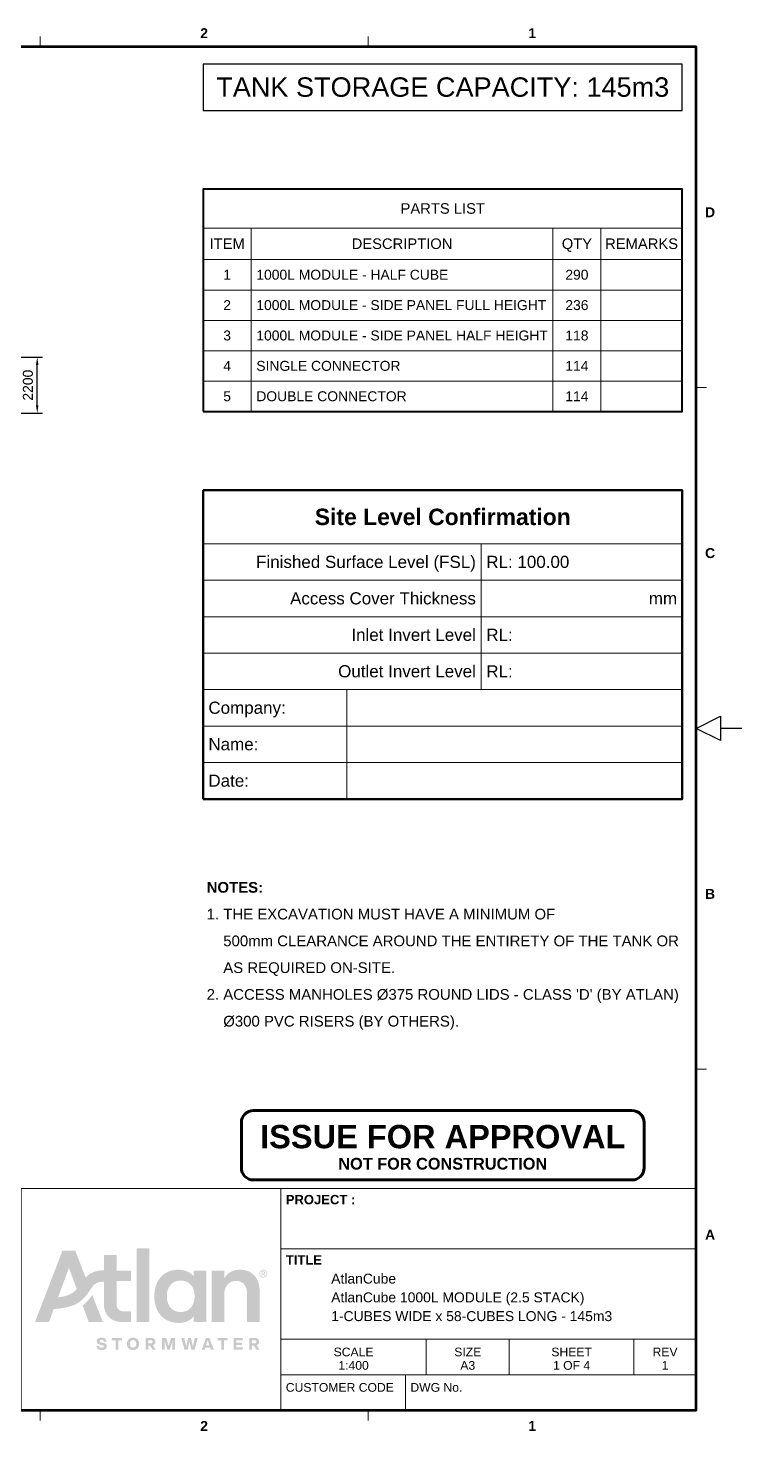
# Model space of a CAD drawing. Header units: millimetres. Extents: x 282 to 167718, y 282 to 525318.
# Drawn here: x 109688 to 167718, y 409107 to 523126 of the extents above; entities that cross this region are included whole.
import ezdxf
from ezdxf.enums import TextEntityAlignment as Align

# ---------------------------------------------------------------- set-up
doc = ezdxf.new("R2010")
doc.units = ezdxf.units.MM
for name, color, linetype in [('DIMENSIONS', 7, 'Continuous'), ('FRAME', 7, 'Continuous'), ('TABLES', 7, 'Continuous'), ('TITLE_BLOCK', 7, 'Continuous')]:
    doc.layers.add(name, color=color, linetype=linetype)
doc.styles.add('ARIAL', font='arial.ttf')
doc.styles.add('ARIAL_BOLD', font='arialbd.ttf')
doc.dimstyles.get("Standard").update_dxf_attribs({"dimtxt": 2.5, "dimasz": 2.5, "dimexe": 1.25, "dimexo": 0.625, "dimtad": 1, "dimcen": 2.5, "dimazin": 3, "dimtfac": 1, "dimtmove": 0, "dimatfit": 3})

msp = doc.modelspace()

# ---------------------------------------------------------------- hatches: boundary and pattern name
at = {"layer": 'TITLE_BLOCK', "true_color": 0x0a5cff}
h = msp.add_hatch(color=7, dxfattribs=at)
h.dxf.hatch_style = 1
h.paths.add_polyline_path([(115664.2, 418206.6), (115760, 417959.8), (115752.9, 417956.5), (114626.2, 417956.5), (114618.7, 417965.2), (114122.7, 419317.2), (114124.9, 419322.5), (114229.2, 419402.1), (114336.5, 419492.5), (114430.7, 419580), (114536.2, 419687.3), (114622.8, 419783.9), (114719.8, 419901.9), (114805.8, 420014.6), (114904.5, 420154.1), (114910.6, 420158.6)])
h.paths.add_polyline_path([(118526.9, 421430.9), (118526.5, 417959.8), (118531.9, 417956.7), (119535.1, 417956.7), (119540.7, 417959.8), (119540.8, 423931), (119535.1, 423935.1), (118531.9, 423935.1), (118526.4, 423931)])
h.paths.add_polyline_path([(113540.9, 423711), (114363.3, 421582.5), (114368.7, 421583.8), (114427.7, 421641.1), (114518.9, 421721.9), (114599.4, 421785.6), (114685.2, 421845.9), (114755, 421889.4), (114840.8, 421937.4), (114915.9, 421974.1), (115017.9, 422017.2), (115109.1, 422049.7), (115194.9, 422076), (115275.4, 422096.9), (115393.4, 422122.1), (115586.5, 422152), (115693.8, 422163.1), (115860.2, 422175.1), (115862.2, 422182), (115862, 423399.9), (115865.5, 423404.6), (116879.5, 423404.5), (116883.1, 423399.9), (116882.7, 422149.8), (116884.9, 422143.8), (118038.3, 422142.8), (118045.6, 422139.1), (118046.3, 421291.5), (118043.7, 421288.5), (116890.2, 421287.5), (116884.9, 421286.3), (116882.9, 421280.7), (116883.2, 419435.2), (116888.5, 419349.3), (116894, 419306.4), (116909.3, 419231.3), (116925.4, 419177.7), (116946.8, 419124), (116975, 419070.4), (117011.9, 419016.7), (117051.2, 418973.1), (117110.2, 418923.9), (117153.1, 418896.9), (117206.8, 418870.7), (117265.8, 418849.8), (117367.7, 418828.4), (117453.5, 418821.2), (118038.3, 418820.9), (118044.7, 418818.2), (118046.2, 417959.8), (118043.7, 417957.5), (117265.8, 417958.7), (117137, 417968.6), (117024.4, 417984.3), (116917.1, 418005.9), (116820.5, 418031.6), (116714.4, 418067.1), (116616.6, 418108.2), (116520, 418157.7), (116412.7, 418225.5), (116321.5, 418296.4), (116244.9, 418367.6), (116163.3, 418458.8), (116100.1, 418544.6), (116047.5, 418630.4), (116010.4, 418702.1), (115969.4, 418796.8), (115944.4, 418866.5), (115917.3, 418957.7), (115896.1, 419048.9), (115879.7, 419145.5), (115869.2, 419236.7), (115863.4, 419322.5), (115862.1, 419397.6), (115862.1, 421243.2), (115860.2, 421251.1), (115854.8, 421251.9), (115742.1, 421244.5), (115618.7, 421229.2), (115527.5, 421212.6), (115420.2, 421185.5), (115345.1, 421160.1), (115248.6, 421117.1), (115162.7, 421067), (115098.3, 421019), (115055.4, 420981.6), (115005.6, 420932), (114919.5, 420830.1), (114844.5, 420728.1), (114600.7, 420368.7), (114505.2, 420234.6), (114375.5, 420068.2), (114257.1, 419934.1), (114175.6, 419851.3), (114095.1, 419776.3), (113961, 419665), (113880.5, 419605.8), (113800, 419551.2), (113639.1, 419455), (113547.9, 419407.2), (113445.9, 419359.3), (113242.1, 419277.1), (113032.8, 419208.5), (112807.5, 419149.6), (112598.3, 419106.7), (112362.2, 419069.9), (112104.7, 419041), (111777.4, 419017.9), (111385.8, 417957.8), (110264.5, 417956.5), (110257, 417959.8), (112487.9, 423764.7), (112491, 423769.5), (112496.3, 423770.8), (113515.7, 423770.9), (113523.2, 423759.3)])
h.paths.add_polyline_path([(124312.3, 416404), (124425.6, 416066), (124422.6, 416061.7), (124159.7, 416063.1), (124158.5, 416071.4), (124286.8, 416457.6), (124293.9, 416462.5)])
h.paths.add_polyline_path([(128441.9, 415803.1), (128268.1, 416076.7), (128274.6, 416083.9), (128306.8, 416096.5), (128344.4, 416117.9), (128392.7, 416159), (128410.3, 416178.7), (128431.7, 416210.9), (128447.2, 416243), (128457.7, 416275.2), (128465.7, 416312.8), (128469, 416350.3), (128468.9, 416382.5), (128464, 416425.4), (128454.7, 416463), (128442.3, 416495.2), (128421.3, 416532.7), (128400.3, 416559.6), (128376.6, 416583.1), (128349.8, 416603.9), (128312.2, 416626), (128258.5, 416647.3), (128188.8, 416662.4), (128124.4, 416667), (127673.8, 416667.2), (127668.4, 416664.7), (127666.4, 416656.1), (127666.4, 415706.5), (127673.8, 415703), (127888.4, 415703), (127895.7, 415706.5), (127895.5, 416039.2), (127899.1, 416044.7), (128033.2, 416045.1), (128038.6, 416042.6), (128247.8, 415703.8), (128500, 415703.5), (128502.1, 415706.5)])
h.paths.add_polyline_path([(121139.4, 416125), (121114.8, 416028.4), (121112.4, 416023.8), (121107.1, 416024.4), (121038.1, 416275.2), (120920.9, 416656.1), (120915, 416666.9), (120581.3, 416667.8), (120575.9, 416664.4), (120575.9, 415704.8), (120785.2, 415703), (120792.7, 415706.5), (120791.9, 416194.8), (120787, 416409.4), (120790.5, 416433.3), (120848.7, 416232.3), (120992.2, 415776.3), (121014.3, 415706.5), (121021.2, 415703), (121198.3, 415703.1), (121204.5, 415706.5), (121377.9, 416259.1), (121429, 416432.9), (121432.5, 416420.1), (121426.8, 416205.5), (121426.1, 415706.5), (121434.3, 415703.1), (121638.2, 415703), (121644.3, 415706.5), (121644.3, 415711.9), (121644.2, 416656.1), (121640.1, 416666.9), (121304.1, 416666.9), (121298, 416656.1), (121180.6, 416275.2)])
h.paths.add_polyline_path([(119658.5, 416666.9), (119240.1, 416667.4), (119235.5, 416661.5), (119235.4, 415706.5), (119240.1, 415703), (119454.7, 415703.1), (119463.4, 415706.5), (119463.1, 416039.2), (119470.8, 416045.1), (119604.9, 416044.1), (119814.1, 415705.2), (119819.5, 415703), (120066.3, 415702.9), (120070.6, 415706.5), (119836.9, 416076.7), (119840.9, 416082.8), (119905.3, 416113.1), (119953.6, 416150.9), (119986.5, 416189.4), (120013.5, 416237.7), (120029.2, 416286), (120035, 416318.2), (120037.6, 416361.1), (120034.3, 416414.7), (120024.7, 416457.6), (120013.3, 416489.8), (119993.1, 416527.4), (119963.1, 416564.9), (119932.2, 416593.6), (119878.5, 416626.7), (119830.2, 416646), (119781.9, 416658.3), (119744.4, 416663.9)])
h.paths.add_polyline_path([(125554.6, 415703), (125393.7, 415702.9), (125386.6, 415706.5), (125386.5, 416457.6), (125382.9, 416461.7), (125377.6, 416462.3), (125098.6, 416462), (125093.2, 416465.1), (125091.8, 416656.1), (125091.9, 416661.5), (125096.3, 416666.9), (125908.7, 416668), (125913.6, 416661.5), (125914, 416468.4), (125910.5, 416463), (125624.4, 416462.5), (125617.6, 416457.6), (125617.5, 415706.5), (125608.3, 415702.9)])
h.paths.add_polyline_path([(124173.8, 420535), (124174, 417959.8), (124170.5, 417956.8), (123156.5, 417956.8), (123151.8, 417959.8), (123151.1, 418438.1), (123145.8, 418436.7), (123110.5, 418383.7), (123076.5, 418340.7), (123016.6, 418276.4), (122941.9, 418209.6), (122840, 418135.8), (122748.7, 418082), (122620, 418020.9), (122507.3, 417978.7), (122378.6, 417941.4), (122282, 417920.5), (122137.1, 417899.4), (122062, 417893.4), (121949.4, 417889.8), (121815.2, 417893.2), (121670.4, 417904.7), (121552.4, 417920.8), (121396.8, 417952.3), (121294.8, 417979.7), (121198.3, 418011.3), (121058.8, 418067), (120962.2, 418113.8), (120876.4, 418161.9), (120769.1, 418231.6), (120688.6, 418291.9), (120617.6, 418351.5), (120543.8, 418421.3), (120477.4, 418491), (120414, 418566.1), (120349.6, 418651.9), (120279.3, 418759.2), (120230.1, 418845), (120166.4, 418973.8), (120123.7, 419075.7), (120087, 419177.7), (120054.5, 419285), (120020.9, 419419.1), (119999.3, 419526.4), (119983.3, 419628.3), (119968.2, 419757.1), (119957.3, 419923.4), (119956.6, 420154.1), (119962.6, 420272.1), (119973.1, 420390.1), (119988.7, 420508.2), (120010.5, 420631.6), (120031.8, 420728.1), (120060.3, 420835.4), (120092, 420937.4), (120129.5, 421039.3), (120160.9, 421114.4), (120209.5, 421216.3), (120262.4, 421312.9), (120322.2, 421409.5), (120386.9, 421500.7), (120447.2, 421575.6), (120509.6, 421645.5), (120573.6, 421709.9), (120645.7, 421775.2), (120726.2, 421839.5), (120795.9, 421889), (120871, 421937), (120956.9, 421985.6), (121053.4, 422033.1), (121155.4, 422075.3), (121230.5, 422101.9), (121348.5, 422136.8), (121488, 422168.8), (121616.7, 422189.4), (121783.1, 422205.1), (121911.8, 422208.7), (122056.7, 422205.2), (122169.3, 422194.3), (122319.6, 422168.2), (122442.9, 422136.6), (122561, 422096.9), (122684.4, 422044.2), (122802.4, 421980.1), (122899, 421916.3), (122995.5, 421839), (123076, 421760.5), (123145.8, 421677), (123151.1, 421676.2), (123152.1, 422133.8), (123152.6, 422139.1), (123156.5, 422142.3), (124170.5, 422142.4), (124173.9, 422133.8)])
h.paths.add_polyline_path([(127593.3, 417956.7), (127491.4, 417956.7), (127482.8, 417959.8), (127483.2, 420347.2), (127478, 420449.2), (127472.2, 420502.8), (127456.6, 420594), (127434.9, 420679.9), (127411.7, 420749.6), (127385.2, 420814), (127358.6, 420867.6), (127316.6, 420937.4), (127278, 420991), (127246.8, 421028.6), (127194.6, 421082.2), (127137.3, 421131.8), (127083.6, 421170.2), (127030, 421202.3), (126965.6, 421233.8), (126895.9, 421260.2), (126836.8, 421277.2), (126761.7, 421292.5), (126659.8, 421302.8), (126611.5, 421303.9), (126557.9, 421302.7), (126455.9, 421292.7), (126375.5, 421277.1), (126300.3, 421255.7), (126241.3, 421234.2), (126150.1, 421191.1), (126080.4, 421148.9), (126026.7, 421110), (125957.2, 421050), (125908.7, 421000), (125852.7, 420932), (125815.4, 420878.4), (125768.7, 420797.9), (125735.3, 420728.1), (125709.8, 420663.8), (125687.4, 420594), (125666.5, 420508.2), (125653.4, 420433.1), (125644.3, 420352.6), (125640.2, 420266.8), (125640.1, 417959.8), (125635.1, 417956.7), (124626.5, 417956.7), (124617.7, 417959.8), (124617.9, 422133.8), (124621.1, 422142), (125635.1, 422142.6), (125639.4, 422139.1), (125639.9, 422133.8), (125640.5, 421504.5), (125645.8, 421505.5), (125687.5, 421581.2), (125740.8, 421661.6), (125800, 421736.7), (125853.6, 421795.8), (125930.2, 421868), (125989.2, 421916.2), (126048.2, 421958.9), (126123.3, 422006.1), (126193, 422044), (126284.2, 422086), (126375.5, 422120.2), (126461.3, 422146.6), (126547.1, 422168), (126627.6, 422183.7), (126751, 422200), (126831.5, 422206.2), (126965.6, 422208.7), (127067.5, 422205.4), (127174.8, 422195.1), (127249.9, 422184), (127330.4, 422168.1), (127432.3, 422141.8), (127522.7, 422112.3), (127614.8, 422075.8), (127684.5, 422042.9), (127770.3, 421995.7), (127845.4, 421947.6), (127931.3, 421883.7), (128001, 421824), (128083, 421742.1), (128147.6, 421667), (128196.1, 421602.6), (128265.8, 421495.3), (128312.9, 421409.5), (128351.4, 421329), (128394.1, 421221.7), (128430.2, 421108.3), (128460.4, 420985.7), (128480.9, 420873), (128497.2, 420733.5), (128502.7, 420615.5), (128502.7, 417959.8), (128500, 417956.7)])
h.paths.add_polyline_path([(112583.9, 421200.3), (112135.3, 419982.4), (112131.5, 419971.7), (112136.9, 419968.8), (112276.4, 419985.9), (112378.3, 420001.6), (112496.3, 420022.9), (112619.7, 420050), (112818.2, 420104.7), (112914.8, 420137.2), (113022.1, 420179.7), (113102.6, 420216.4), (113204.5, 420269.9), (113274.3, 420311.6), (113365.5, 420373.6), (113440.6, 420431.8), (113509.1, 420492.1), (113596.2, 420578.9), (113646.3, 420636.9), (113082.2, 422176.7), (113019, 422348.3), (113011.4, 422361.9)])
h.paths.add_polyline_path([(115613.4, 416507), (115581.2, 416500.3), (115549, 416485.9), (115528.7, 416468.4), (115515.4, 416446.9), (115509.9, 416425.4), (115510.3, 416393.3), (115516.5, 416371.8), (115536.6, 416345), (115559.7, 416328.6), (115602.6, 416311.3), (115640.2, 416301.1), (115763.6, 416278.2), (115838.7, 416261), (115892.3, 416243.9), (115940.6, 416223), (115994.3, 416189.7), (116029.1, 416157.2), (116056, 416119.6), (116076.5, 416071.4), (116086.6, 416012.3), (116087, 415964.1), (116076.5, 415899.7), (116054.7, 415846), (116021.1, 415798.5), (115983.6, 415763.4), (115929.9, 415730.4), (115876.3, 415708.8), (115844.1, 415699.4), (115785, 415688), (115726, 415682.7), (115645.6, 415682.4), (115570.5, 415688.5), (115516.8, 415699), (115479.2, 415710), (115409.5, 415741.1), (115380, 415760.2), (115350.5, 415784.5), (115327.5, 415808.5), (115307.1, 415835.3), (115291.5, 415862.2), (115275.1, 415899.7), (115264.4, 415937.2), (115258, 415974.8), (115256, 416012.3), (115259.3, 416019.2), (115264.7, 416020), (115473.9, 416019.9), (115478.5, 416012.3), (115482.1, 415980.2), (115489, 415953.3), (115510.1, 415915.8), (115527.5, 415898.6), (115554.4, 415881.9), (115608, 415865.6), (115688.5, 415859.9), (115752.9, 415865.9), (115774.3, 415871.7), (115806.5, 415887), (115835.5, 415915.8), (115845.6, 415937.2), (115849.3, 415958.7), (115849.8, 415980.2), (115846.2, 416001.6), (115833.3, 416025.5), (115806.5, 416047.7), (115774.3, 416062.2), (115736.8, 416073.4), (115559.7, 416107.9), (115484.6, 416129.3), (115414.9, 416160.9), (115382.7, 416181.7), (115349, 416210.9), (115311.5, 416259.1), (115295.5, 416291.3), (115285, 416323.5), (115278.9, 416355.7), (115276.1, 416404), (115279.7, 416452.3), (115290.4, 416495.2), (115316.8, 416548.8), (115342.1, 416581), (115388, 416621.1), (115431, 416645.6), (115473.9, 416663.3), (115538.3, 416679.5), (115575.8, 416685), (115672.4, 416688.9), (115742.1, 416684.2), (115801.1, 416674.1), (115854.8, 416658.1), (115903.1, 416636.5), (115951.4, 416604.1), (115985.5, 416570.3), (116012.2, 416532.7), (116034.6, 416484.5), (116049.8, 416425.4), (116053.3, 416375.9), (115844.1, 416374.4), (115837.2, 416377.2), (115830.2, 416420.1), (115818.4, 416446.9), (115801.1, 416468.6), (115779.7, 416485.1), (115740.8, 416500.6), (115709.9, 416506.5), (115656.3, 416509.5)])
h.paths.add_polyline_path([(126574, 416667.5), (126407.6, 416667.7), (126402.3, 416665.9), (126399.9, 416661.5), (126399.6, 415706.5), (126407.6, 415702.9), (127131.9, 415703.4), (127135.2, 415706.5), (127135, 415899.7), (127131.9, 415907), (126633, 415907.5), (126629.2, 415910.4), (126629.1, 416087.5), (126629.4, 416092.8), (126633, 416095.8), (127089, 416096.4), (127091.1, 416103.6), (127091.2, 416280.6), (127089, 416286.8), (127083.6, 416287.9), (126633, 416287.7), (126629.1, 416296.7), (126629.1, 416452.3), (126633, 416462.5), (127131.9, 416462.5), (127136.9, 416468.4), (127136.5, 416661.5), (127132.5, 416666.9), (127126.5, 416667.6)])
h.paths.add_polyline_path([(117840.8, 415846), (117866.6, 415817.4), (117900.2, 415787), (117936.8, 415760.2), (117979.3, 415735.6), (118027.6, 415714.5), (118075.9, 415699.3), (118129.5, 415688), (118172.5, 415683.2), (118279.7, 415683.6), (118344.1, 415693.1), (118387, 415704.1), (118446.1, 415726.1), (118489, 415748.1), (118537.3, 415780.4), (118564.1, 415803.1), (118614.1, 415856.8), (118640.6, 415894.3), (118666.9, 415942.6), (118683, 415980.2), (118699.8, 416033.8), (118710.6, 416087.5), (118716.1, 416135.7), (118715.4, 416243), (118705.1, 416312.8), (118694.2, 416355.7), (118672.7, 416414.7), (118651.1, 416457.6), (118623.3, 416500.6), (118597.7, 416532.7), (118564.1, 416566.7), (118531.9, 416593.5), (118483.6, 416625), (118440.7, 416646.2), (118397.8, 416662.7), (118333.4, 416679.2), (118295.8, 416684.9), (118236.8, 416688.9), (118145.6, 416684.5), (118086.6, 416673.6), (118049.1, 416663.2), (118006.1, 416647), (117963.2, 416625.8), (117920.3, 416598.3), (117882.7, 416567.8), (117848.1, 416532.7), (117822.4, 416500.6), (117795.1, 416457.6), (117773.8, 416414.7), (117755.7, 416366.4), (117741.6, 416312.8), (117734.3, 416269.9), (117729.6, 416216.2), (117729.4, 416157.2), (117734.6, 416098.2), (117742.1, 416055.3), (117756.2, 416001.6), (117774.4, 415953.3), (117795.7, 415910.4)])
h.paths.add_polyline_path([(123187.5, 416430.8), (123081.4, 415966.5), (123075.6, 415980.2), (123045.3, 416146.5), (123018.4, 416275.2), (122928.5, 416661.5), (122920.4, 416667.7), (122700.5, 416667.1), (122693.6, 416650.8), (122620, 416334.2), (122550.6, 415985.5), (122544.9, 415969.1), (122471.3, 416291.3), (122381.6, 416661.5), (122373.2, 416667.7), (122147.9, 416667.7), (122142.5, 416665.4), (122141.2, 416661.5), (122405.4, 415703.9), (122657.5, 415703.1), (122661, 415706.5), (122744.6, 416055.3), (122813.1, 416380.5), (122819.1, 416361.1), (122865.9, 416125), (122963.9, 415706.5), (122974.1, 415703.1), (123215.5, 415703.1), (123220.9, 415705), (123482.8, 416661.5), (123478.4, 416667.6), (123247.7, 416666.5)])
h.paths.add_polyline_path([(121976.2, 418776.2), (121906.5, 418783.7), (121847.4, 418794.1), (121734.8, 418822.8), (121632.8, 418860.5), (121536.3, 418908.6), (121445.1, 418967.4), (121353.9, 419041.6), (121297.9, 419097.2), (121255.4, 419145.5), (121191.3, 419231.3), (121133.2, 419327.9), (121080.3, 419440.8), (121039.6, 419553.2), (121008.1, 419671.2), (120986.5, 419789.3), (120971, 419944.9), (120970.1, 420127.3), (120976.2, 420223.8), (120992.3, 420347.2), (121019.7, 420476), (121055.7, 420594), (121101.1, 420706.7), (121154.3, 420808.6), (121217.7, 420905.2), (121292.8, 420996.4), (121359.2, 421062.1), (121439.7, 421127.8), (121493.4, 421164.4), (121547, 421196.3), (121622.1, 421233.8), (121734.8, 421276.7), (121836.7, 421303.3), (121933.3, 421319.4), (122062, 421328.4), (122201.5, 421324.2), (122319.6, 421308.7), (122432.2, 421282.4), (122539.5, 421245.2), (122652.2, 421191.2), (122705.8, 421159), (122759.5, 421122), (122845.3, 421051.1), (122895.4, 421001.7), (122933.7, 420958.8), (122991.8, 420883.7), (123055.4, 420781.8), (123103.3, 420685.2), (123148.7, 420567.2), (123184.9, 420438.4), (123206.6, 420325.8), (123222.4, 420186.3), (123227, 420068.2), (123222.3, 419912.7), (123206.6, 419773.2), (123179.6, 419639.1), (123143.2, 419515.7), (123103, 419413.7), (123055.4, 419317.2), (122991.7, 419215.2), (122933.5, 419140.1), (122895.3, 419097.2), (122845.3, 419047.8), (122759.5, 418977), (122662.9, 418913.8), (122555.6, 418860.5), (122453.7, 418823.4), (122335.6, 418793.8), (122228.3, 418777.8), (122110.3, 418771.3), (122029.8, 418772)])
h.paths.add_polyline_path([(118447.4, 416350.3), (118425.8, 416387.9), (118408.9, 416409.4), (118365.6, 416448.3), (118328, 416469.1), (118274.4, 416485.3), (118215.4, 416489.3), (118172.5, 416485.4), (118151, 416480.4), (118118.8, 416469.3), (118097.3, 416458.5), (118065.5, 416436.2), (118048.1, 416420.1), (118014.7, 416377.2), (117987.3, 416318.2), (117972.1, 416253.8), (117967.2, 416184), (117971.6, 416119.6), (117988, 416049.9), (118015.6, 415990.9), (118050, 415948), (118075.9, 415925.3), (118124.2, 415898.5), (118156.4, 415888), (118183.2, 415883), (118226.1, 415880.8), (118252.9, 415881.6), (118285.1, 415886.9), (118322.7, 415898.6), (118360.2, 415918.3), (118397.8, 415949), (118431.6, 415990.9), (118457.9, 416044.5), (118469.1, 416082.1), (118478.6, 416141.1), (118479.7, 416216.2), (118474.1, 416264.5), (118463.8, 416307.4)])
h.paths.add_polyline_path([(128612, 422133.8), (128573.6, 422096.2), (128536.1, 422042.5), (128508.9, 421978.2), (128497.9, 421924.5), (128497.8, 421849.4), (128508.9, 421795.8), (128530.7, 421742.1), (128562, 421693.8), (128585.8, 421666.7), (128618, 421638), (128666.3, 421607), (128719.9, 421585), (128773.6, 421573.8), (128848.7, 421573.5), (128902.3, 421584.2), (128934.5, 421595.4), (128966.7, 421611.2), (129015, 421644.2), (129054.2, 421683.1), (129081.4, 421720.7), (129107.8, 421774.3), (129124.5, 421838.7), (129127.6, 421892.3), (129124.4, 421935.2), (129117.9, 421967.4), (129096.3, 422026.5), (129075.3, 422064), (129059.8, 422085.5), (129012.7, 422133.8), (128972.1, 422162.9), (128918.4, 422188.4), (128880.9, 422199.3), (128843.3, 422205.3), (128778.9, 422205), (128725.3, 422194.3), (128660.9, 422167.5)])
h.paths.add_polyline_path([(119807.1, 416334.2), (119799, 416302.1), (119779.7, 416269.9), (119755.1, 416247.6), (119717.6, 416230), (119674.6, 416223.4), (119465.4, 416224.5), (119463.4, 416226.9), (119463.6, 416479.1), (119470.8, 416484.3), (119669.3, 416484), (119706.8, 416480.1), (119739, 416469.4), (119771.2, 416447.1), (119795, 416414.7), (119806.7, 416377.2)])
h.paths.add_polyline_path([(124481.6, 416527.4), (124428, 416665.9), (124165.1, 416667.6), (124159.7, 416666.8), (124154.5, 416661.5), (123802.9, 415706.5), (123805.6, 415703.4), (124036.3, 415703.9), (124087.4, 415856.8), (124091.4, 415867.5), (124095.3, 415870.3), (124492.4, 415869.1), (124544, 415717.3), (124551.4, 415703.1), (124782.1, 415703), (124787.4, 415703.1), (124790.7, 415706.5)])
h.paths.add_polyline_path([(128226.4, 416414.7), (128235.1, 416393.3), (128239.9, 416366.4), (128239.8, 416339.6), (128234.6, 416312.8), (128223, 416286), (128211.9, 416269.9), (128194.2, 416252.7), (128178.1, 416242.2), (128145.9, 416229), (128113.7, 416223.6), (127904.5, 416223.2), (127899.1, 416223.4), (127895.7, 416226.9), (127895.6, 416473.7), (127899.1, 416483.8), (128097.6, 416484.1), (128140.5, 416479.7), (128172.6, 416468.4), (128188.8, 416458.8), (128213, 416436.2)])
h.paths.add_polyline_path([(129028.2, 422042.5), (128993.5, 422082.8), (128956, 422112.9), (128913.1, 422135.8), (128859.4, 422151.5), (128811.1, 422155.2), (128762.9, 422150.9), (128709.2, 422134.7), (128660.9, 422108.1), (128616.5, 422069.4), (128584.1, 422026.5), (128557.5, 421967.4), (128547.2, 421919.2), (128546.1, 421865.5), (128551.7, 421827.9), (128567.9, 421779.7), (128600, 421726), (128644.8, 421680.5), (128682.4, 421654.8), (128730.7, 421634), (128784.3, 421622.5), (128838, 421622.2), (128875.5, 421628.6), (128918.4, 421643.2), (128966.7, 421670.6), (129005.1, 421704.6), (129038.1, 421747.5), (129064.9, 421806.5), (129075.2, 421854.8), (129076.4, 421903.1), (129070.5, 421946), (129054.9, 421994.3)])
h.paths.add_polyline_path([(128821.9, 422066.7), (128693.1, 422066.7), (128690.4, 422064), (128690.4, 421709.9), (128693.1, 421705.6), (128741.4, 421705.6), (128744.1, 421709.9), (128744.1, 421844), (128746.8, 421846.7), (128800.4, 421846.7), (128812.9, 421833.3), (128897, 421706.8), (128956, 421705.6), (128959.8, 421709.9), (128956.9, 421715.3), (128869.4, 421844), (128875.5, 421849.4), (128902.3, 421859.4), (128918.4, 421869.9), (128935.8, 421887), (128946.5, 421903.1), (128958.1, 421940.6), (128958, 421972.8), (128952.8, 421994.3), (128934.5, 422025.4), (128907.7, 422048.9), (128880.9, 422060.8), (128864.8, 422064.7)])
h.paths.add_polyline_path([(116513.1, 416597.1), (116512.9, 416468.4), (116517.4, 416463), (116804.4, 416462.4), (116807.6, 416457.6), (116807.6, 415706.5), (116815.1, 415702.9), (117035.1, 415703), (117038.8, 415706.5), (117038.9, 416457.6), (117045.8, 416462.4), (117331.6, 416463), (117334.8, 416468.4), (117334.5, 416661.5), (117331.7, 416666.9), (116520, 416667.8), (116513.2, 416661.5)])
h.paths.add_polyline_path([(128868.2, 422015.7), (128838, 422022.8), (128745, 422021.1), (128744.1, 421897.7), (128746.8, 421894.1), (128854.1, 421895.2), (128870.2, 421900.8), (128886.2, 421912.2), (128898.5, 421929.9), (128903.8, 421951.3), (128903.1, 421967.4), (128893.5, 421994.3), (128880.9, 422007.8)])

# ---------------------------------------------------------------- linework, layer by layer
at = {"layer": 'FRAME', "lineweight": 20}
for p, q in [((110666.7, 521600), (110666.7, 522446.7)), ((137333.3, 521600), (137333.3, 522446.7)), ((164000, 493900), (164846.7, 493900)), ((164000, 466200), (164846.7, 466200)), ((164000, 438500), (164846.7, 438500)), ((110666.7, 410800), (110666.7, 409953.3)), ((137333.3, 410800), (137333.3, 409953.3))]:
    msp.add_line(p, q, dxfattribs=at)
at = {"layer": 'FRAME', "lineweight": 30}
msp.add_line((167717.8, 466200), (165128.9, 466200), dxfattribs=at)
at = {"layer": 'FRAME', "lineweight": 53}
msp.add_lwpolyline([(4000, 410800), (164000, 410800), (164000, 521600), (4000, 521600)], close=True, dxfattribs=at)
at = {"layer": 'TABLES', "lineweight": 18}
for p, q in [((123924.4, 506873.3), (162871.1, 506873.3)), ((127819.1, 491957.9), (127819.1, 506873.3)), ((152355.5, 491957.9), (152355.5, 506873.3)), ((156250.2, 491957.9), (156250.2, 506873.3)), ((123924.4, 504305.1), (162871.1, 504305.1)), ((123924.4, 501835.6), (162871.1, 501835.6)), ((123924.4, 499366.2), (162871.1, 499366.2)), ((123924.4, 496896.8), (162871.1, 496896.8)), ((123924.4, 494427.3), (162871.1, 494427.3)), ((123924.4, 481210.5), (162871.1, 481210.5)), ((146513.5, 481210.5), (146513.5, 469357.2)), ((123924.4, 478247.2), (162871.1, 478247.2)), ((123924.4, 475283.8), (162871.1, 475283.8)), ((123924.4, 472320.5), (162871.1, 472320.5)), ((123924.4, 469357.2), (162871.1, 469357.2)), ((135608.4, 460467.2), (135608.4, 469357.2)), ((123924.4, 466393.8), (162871.1, 466393.8)), ((123924.4, 463430.5), (162871.1, 463430.5))]:
    msp.add_line(p, q, dxfattribs=at)
at = {"layer": 'TABLES', "lineweight": 30}
msp.add_lwpolyline([(123924.4, 516435.3), (162871.1, 516435.3), (162871.1, 520188.9), (123924.4, 520188.9)], close=True, dxfattribs=at)
at = {"layer": 'TABLES', "lineweight": 40}
msp.add_lwpolyline([(123924.4, 491957.9), (162871.1, 491957.9), (162871.1, 510034.2), (123924.4, 510034.2)], close=True, dxfattribs=at)
at = {"layer": 'TABLES', "lineweight": 50}
msp.add_lwpolyline([(123924.4, 460467.2), (162871.1, 460467.2), (162871.1, 485556.7), (123924.4, 485556.7)], close=True, dxfattribs=at)
at = {"layer": 'TABLES', "lineweight": 70, "true_color": 0xd91a1a}
msp.add_lwpolyline([(158778.9, 429505.6), (158971.6, 429524.5), (159156.9, 429580.7), (159327.7, 429672), (159477.4, 429794.9), (159600.2, 429944.6), (159691.5, 430115.3), (159747.7, 430300.6), (159766.7, 430493.3), (159766.7, 434162.2), (159747.7, 434354.9), (159691.5, 434540.2), (159600.2, 434711), (159477.4, 434860.7), (159327.7, 434983.5), (159156.9, 435074.8), (158971.6, 435131), (158778.9, 435150), (128016.7, 435150), (127824, 435131), (127638.7, 435074.8), (127467.9, 434983.5), (127318.2, 434860.7), (127195.4, 434711), (127104.1, 434540.2), (127047.9, 434354.9), (127028.9, 434162.2), (127028.9, 430493.3), (127047.9, 430300.6), (127104.1, 430115.3), (127195.4, 429944.6), (127318.2, 429794.9), (127467.9, 429672), (127638.7, 429580.7), (127824, 429524.5), (128016.7, 429505.6)], close=True, dxfattribs=at)
at = {"layer": 'TITLE_BLOCK', "lineweight": 18}
for p, q in [((130240, 423904), (164000, 423904)), ((130240, 416560), (164000, 416560)), ((130240, 413680), (164000, 413680))]:
    msp.add_line(p, q, dxfattribs=at)
at = {"layer": 'TITLE_BLOCK', "lineweight": 9}
for p, q in [((142056, 413680), (142056, 416560)), ((148808, 413680), (148808, 416560)), ((158936, 413680), (158936, 416560)), ((140368, 410800), (140368, 413680))]:
    msp.add_line(p, q, dxfattribs=at)
at = {"layer": 'TITLE_BLOCK', "lineweight": 18}
for points in [[(109120, 410800), (130240, 410800), (130240, 428800), (109120, 428800)], [(130240, 410800), (164000, 410800), (164000, 428800), (130240, 428800)]]:
    msp.add_lwpolyline(points, close=True, dxfattribs=at)

# ---------------------------------------------------------------- texts
at = {"layer": 'FRAME', "style": 'ARIAL_BOLD'}
for s, p in [('2', (124000, 522305.6)), ('1', (150666.7, 522305.6)), ('D', (165128.9, 507750)), ('C', (165128.9, 480050)), ('B', (165128.9, 452350)), ('A', (165128.9, 424650)), ('2', (124000, 409106.7)), ('1', (150666.7, 409106.7))]:
    msp.add_text(s, height=808.3, dxfattribs=at).set_placement(p, align=Align.CENTER)
at = {"layer": 'TABLES'}
for s, height, style, p in [('TANK STORAGE CAPACITY: 145m3', 1576.155, 'ARIAL', (143397.8, 517541.6)), ('PARTS LIST', 857.99, 'ARIAL', (143397.8, 508034.3)), ('ITEM', 857.99, 'ARIAL', (125871.8, 505169.8)), ('DESCRIPTION', 857.994, 'ARIAL', (140087.3, 505169.8)), ('QTY', 857.99, 'ARIAL', (154302.8, 505169.8)), ('REMARKS', 857.99, 'ARIAL', (159560.6, 505169.8)), ('1', 807.5, 'ARIAL', (125871.8, 502675.6)), ('290', 807.48, 'ARIAL', (154302.8, 502675.6)), ('2', 807.5, 'ARIAL', (125871.8, 500206.2)), ('236', 807.48, 'ARIAL', (154302.8, 500206.2)), ('3', 807.5, 'ARIAL', (125871.8, 497736.8)), ('118', 807.48, 'ARIAL', (154302.8, 497736.8)), ('4', 807.5, 'ARIAL', (125871.8, 495267.3)), ('114', 807.48, 'ARIAL', (154302.8, 495267.3)), ('5', 807.5, 'ARIAL', (125871.8, 492797.9)), ('114', 807.48, 'ARIAL', (154302.8, 492797.9)), ('Site Level Confirmation', 1333.669, 'ARIAL_BOLD', (143397.8, 482731.7))]:
    msp.add_text(s, height=height, dxfattribs=dict(at, style=style)).set_placement(p, align=Align.CENTER)
for s, height, style, p in [('1000L MODULE - HALF CUBE', 807.476, 'ARIAL', (128242.4, 502675.6)), ('1000L MODULE - SIDE PANEL FULL HEIGHT', 807.476, 'ARIAL', (128242.4, 500206.2)), ('1000L MODULE - SIDE PANEL HALF HEIGHT', 807.476, 'ARIAL', (128242.4, 497736.8)), ('SINGLE CONNECTOR', 807.476, 'ARIAL', (128242.4, 495267.3)), ('DOUBLE CONNECTOR', 807.476, 'ARIAL', (128242.4, 492797.9)), ('RL: 100.00', 987.62, 'ARIAL', (146936.8, 479246.1)), ('RL:', 987.62, 'ARIAL', (146936.8, 473319.4)), ('RL:', 987.62, 'ARIAL', (146936.8, 470356.1)), ('Company:', 987.62, 'ARIAL', (124347.8, 467392.7)), ('Name:', 987.62, 'ARIAL', (124347.8, 464429.4)), ('Date:', 987.62, 'ARIAL', (124347.8, 461466.1)), ('NOTES:', 869.23, 'ARIAL_BOLD', (124206.7, 452852)), ('1. THE EXCAVATION MUST HAVE A MINIMUM OF', 869.233, 'ARIAL', (124206.7, 450676.5)), ('    500mm CLEARANCE AROUND THE ENTIRETY OF THE TANK OR', 869.233, 'ARIAL', (124206.7, 448501)), ('    AS REQUIRED ON-SITE.', 869.233, 'ARIAL', (124206.7, 446325.5)), ("2. ACCESS MANHOLES Ø375 ROUND LIDS - CLASS 'D' (BY ATLAN)", 869.233, 'ARIAL', (124206.7, 444150)), ('    Ø300 PVC RISERS (BY OTHERS).', 869.233, 'ARIAL', (124206.7, 441974.5))]:
    msp.add_text(s, height=height, dxfattribs=dict(at, style=style)).set_placement(p)
at = {"layer": 'TABLES', "style": 'ARIAL'}
for s, height, p in [('Finished Surface Level (FSL)', 987.623, (146090.2, 479246.1)), ('Access Cover Thickness', 987.623, (146090.2, 476282.7)), ('mm', 987.62, (162447.8, 476282.7)), ('Inlet Invert Level', 987.623, (146090.2, 473319.4)), ('Outlet Invert Level', 987.623, (146090.2, 470356.1))]:
    msp.add_text(s, height=height, dxfattribs=at).set_placement(p, align=Align.RIGHT)
at = {"layer": 'TABLES', "true_color": 0xd91a1a, "style": 'ARIAL_BOLD'}
msp.add_text('ISSUE FOR APPROVAL', height=1894.417, dxfattribs=at).set_placement((128549.4, 432080.8))
msp.add_text('NOT FOR CONSTRUCTION', height=947.208, dxfattribs=at).set_placement((143397.8, 430352.2), align=Align.CENTER)
at = {"layer": 'TITLE_BLOCK'}
for s, height, style, p in [('PROJECT :', 757.77, 'ARIAL_BOLD', (130640, 427530)), ('TITLE', 757.77, 'ARIAL_BOLD', (130640, 422634)), ('AtlanCube', 808.28, 'ARIAL', (134332.2, 421081.8)), ('AtlanCube 1000L MODULE (2.5 STACK)', 808.284, 'ARIAL', (134332.2, 419557.8)), ('1-CUBES WIDE x 58-CUBES LONG - 145m3', 808.284, 'ARIAL', (134332.2, 418033.8)), ('CUSTOMER CODE', 707.249, 'ARIAL', (130640, 412292.2)), ('DWG No.', 707.25, 'ARIAL', (140768, 412292.2))]:
    msp.add_text(s, height=height, dxfattribs=dict(at, style=style)).set_placement(p)
at = {"layer": 'TITLE_BLOCK', "style": 'ARIAL'}
for s, height, p in [('SCALE', 707.25, (136148, 415172.2)), ('SIZE', 707.25, (145432, 415172.2)), ('SHEET', 707.25, (153872, 415172.2)), ('REV', 707.25, (161468, 415172.2)), ('1:400', 707.25, (136148, 414080)), ('A3', 707.25, (145432, 414080)), ('1 OF 4', 707.25, (153872, 414080)), ('1', 707.2, (161468, 414080))]:
    msp.add_text(s, height=height, dxfattribs=at).set_placement(p, align=Align.CENTER)

# ---------------------------------------------------------------- dimensions: what is measured, and where the dimension line sits
at = {"layer": 'DIMENSIONS'}
msp.add_linear_dim(base=(110435.6, 491833.7), p1=(99993.3, 491833.7), p2=(99993.3, 496370.4), angle=90, text='2200', dimstyle='Standard', override={"dimtxt": 808.284444, "dimasz": 635, "dimexe": 423.333333, "dimexo": 0, "dimgap": 352.777778, "dimtad": 1, "dimtih": 0, "dimtoh": 0, "dimdec": 0, "dimtxsty": 'ARIAL', "dimclrd": 7, "dimclre": 7, "dimclrt": 7}, dxfattribs=at).render()

# ---------------------------------------------------------------- next in the draw order: wipeouts: each hides what was drawn before it
msp.add_wipeout([(165975.6, 467187.8), (165975.6, 465212.2), (164000, 466200)])

# ---------------------------------------------------------------- next in the draw order: linework, layer by layer
at = {"layer": 'FRAME', "lineweight": 30}
msp.add_lwpolyline([(165975.6, 467187.8), (165975.6, 465212.2), (164000, 466200)], close=True, dxfattribs=at)

doc.saveas('drawing.dxf')
